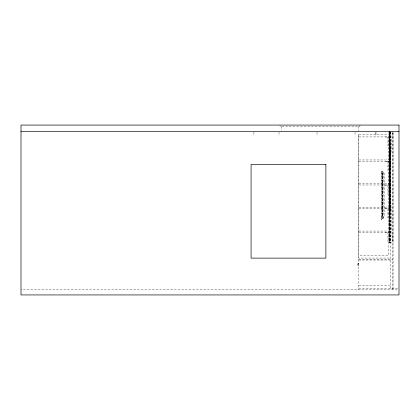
<?xml version="1.0" encoding="UTF-8"?>
<svg xmlns="http://www.w3.org/2000/svg" width="420" height="420" viewBox="0 0 420 420"><rect width="100%" height="100%" fill="white"/><g stroke="black" fill="none" stroke-linecap="round" stroke-linejoin="round"><path stroke-width="0.32" stroke-dasharray="2.1 1.58" d="M389.918 132.3L389.918 242.918L389.702 132.3M389.918 166.462L389.261 166.462L389.918 166.462L389.918 131.649M389.44 131.649L389.261 242.918L389.041 172.452M389.482 147.042L389.261 216.778L389.918 216.778L390.138 147.042M390.054 131.649L389.918 174.815L389.261 174.815M389.083 131.649L389.261 188.055L389.918 188.055L390.096 132.305M392.332 289.663L392.332 131.649L389.697 172.452L389.261 241.988L389.918 241.988M357.767 264.432L358.097 263.225L358.754 263.456M382.793 218.888L384.106 216.914L384.106 173.129L382.793 171.155L381.239 171.155L381.239 218.888L382.793 218.888L382.793 171.155M357.767 264.464L358.097 265.534L358.754 265.267M390.358 134.285L358.622 134.285L358.622 258.064L390.358 258.064M358.754 136.92L388.778 136.92L388.778 159.962L358.754 159.962M385.056 137.015L390.852 137.015M389.482 142.569L390.138 142.569M358.754 161.28L388.778 161.28L388.778 255.428L358.754 255.428M388.778 161.359L387.13 161.443M385.056 161.459L390.852 161.459M381.245 173.129L384.106 173.129M389.261 173.88L389.918 173.88M389.482 181.828L390.138 181.828M358.754 183.666L388.778 183.666M358.754 184.978L388.778 184.978M385.056 185.078L390.852 185.078M389.918 187.121L389.261 187.121L389.261 131.649M358.754 207.365L388.778 207.365M358.754 208.682L388.778 208.682M385.056 208.777L390.852 208.777M389.702 210.851L390.353 210.851M389.261 215.843L389.918 215.843M381.245 216.914L384.106 216.914M358.754 231.068L388.778 231.068M358.754 232.386L388.778 232.386M385.056 232.481L390.852 232.481M389.702 242.261L392.994 242.261L392.994 131.649M358.754 259.697L392.332 259.697M358.754 260.038L392.332 260.038M358.754 285.716L390.358 285.716M358.754 288.382L397.519 288.351L397.519 289.663L21 289.663M389.697 172.452L392.332 242.261M389.918 166.457L389.928 167.396L389.267 167.396L389.261 166.325M389.807 132.3L389.918 167.396L389.261 167.396L389.146 131.649M389.744 131.649L389.918 188.055M393.073 132.305L393.073 289.012M390.358 131.649L390.358 289.663M390.138 131.649L390.138 242.918M389.697 131.649L389.702 242.918L389.482 180.889L390.138 180.889L390.332 242.918L389.041 242.918L389.041 132.3M389.482 131.649L389.482 242.918M387.954 137.015L387.954 146.066M387.954 161.459L387.954 170.51M387.954 185.078L387.954 194.129M387.954 208.777L387.954 217.833M387.954 232.481L387.954 241.532M382.662 173.129L382.662 216.914M382.463 173.129L382.463 216.914M382.231 173.129L382.231 216.914M381.481 171.155L381.481 218.888M376.042 132.374L376.042 136.243M375.753 132.211L375.753 136.075M359.94 125.066L359.94 126.383L280.046 126.383L280.046 125.066M358.754 134.285L358.754 289.663M358.622 126.383L358.622 131.649M358.097 263.225L358.097 265.534M355.052 132.195L355.052 136.064M317.032 132.195L317.032 136.064M281.363 126.383L281.363 130.478M279.006 132.195L279.006 136.064M253.906 132.195L253.906 136.064M381.37 218.888L381.36 219.954L381.35 218.888M383.88 216.914L382.557 218.888L382.557 171.155L383.88 173.129L383.88 216.914M390.138 141.635L389.482 141.635L389.702 211.775L390.358 211.785L390.138 141.635"/><path stroke-width="0.63" d="M21 131.649L399 131.649M399 125.066L21 125.066L21 294.935L399 294.935L399 125.066M325.883 164.383L251.076 164.383L251.076 258.122L325.883 258.122L325.883 164.383"/></g></svg>
